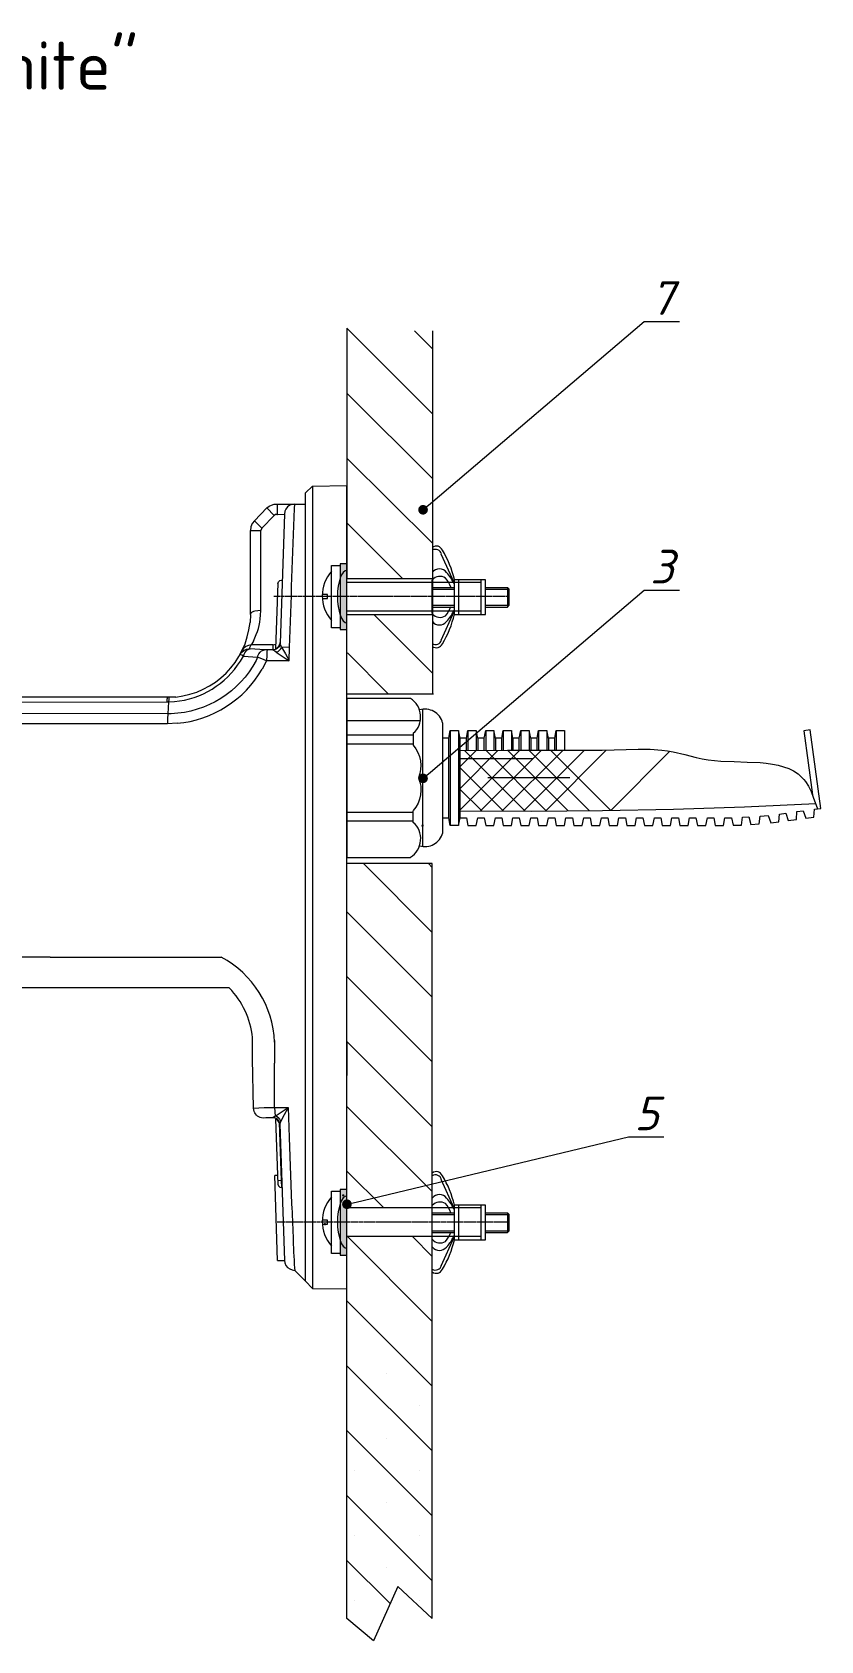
# Model space of a CAD drawing. Header units: millimetres. Extents: x -25459 to 1045457, y -66278 to 462905.
# Drawn here: x 961581 to 969775, y 291 to 17003 of the extents above; entities that cross this region are included whole.
import ezdxf
from ezdxf import colors
from ezdxf.entities.mleader import LeaderData, LeaderLine
from ezdxf.math import Vec2, Vec3

# ---------------------------------------------------------------- set-up
doc = ezdxf.new("R2010")
doc.units = ezdxf.units.MM
doc.styles.add('ISOCPEUR', font='isocpeui.ttf', dxfattribs={"height": 250})
doc.styles.add('KOSTY_STYLE', font='isocpeur.ttf')

# ---------------------------------------------------------------- blocks, each defined once
blk = doc.blocks.new('_DOT')
at = {"color": 0, "linetype": 'ByBlock', "lineweight": -2}
blk.add_line((-0.5, 0), (-1, 0), dxfattribs=at)
at = {"color": 0, "linetype": 'ByBlock', "const_width": 0.5}
blk.add_lwpolyline([(-0.25, 0, 1), (0.25, 0, 1)], format="xyb", close=True, dxfattribs=at)

msp = doc.modelspace()

# ---------------------------------------------------------------- linework, layer by layer
at = {"lineweight": 5}
for p, q in [((963849.221, 10953.256), (963844.932, 10868.681)), ((964085.833, 10584.381), (964085.833, 10636.457)), ((964016.392, 10473.642), (963970.75, 10386.867)), ((962987.744, 10093.978), (947926.42, 10093.978)), ((963072.429, 10096.177), (962987.744, 10093.978)), ((962987.744, 9818.378), (953509.075, 9818.378)), ((963087.606, 9822.667), (962987.744, 9818.378)), ((964098.899, 6526.858), (964098.833, 6292.117))]:
    msp.add_line(p, q, dxfattribs=at)
at = {"color": 0, "lineweight": 0}
for p, q in [((961768.236, 7392.97), (947926.42, 7392.97)), ((961768.236, 7392.97), (963545.477, 7392.97)), ((963629.288, 7073.972), (947926.42, 7073.972)), ((963870.975, 6337.66), (963870.975, 6572.401)), ((964311.458, 4139.381), (964422.22, 4026.574))]:
    msp.add_line(p, q, dxfattribs=at)
at = {"lineweight": 13}
for p, q in [((964851.847, 3148.485), (965738.762, 2263.688)), ((965266.729, 3072.282), (965266.729, 3072.282)), ((965603.29, 2735.721), (965603.29, 2735.721)), ((964851.847, 2475.362), (965738.762, 1588.448)), ((965266.729, 2397.042), (965266.729, 2397.042)), ((964930.167, 2060.481), (964930.167, 2060.481)), ((965603.29, 2060.481), (965603.29, 2060.481)), ((964851.847, 1802.238), (965738.762, 915.324)), ((965266.729, 1723.919), (965266.729, 1723.919)), ((964930.167, 1387.357), (964930.167, 1387.357)), ((965603.29, 1387.357), (965603.29, 1387.357)), ((964851.847, 1126.998), (965300.596, 680.366)), ((965266.729, 1050.796), (965266.729, 1050.796)), ((965378.916, 856.055), (965129.14, 290.886)), ((965738.762, 521.611), (965378.916, 856.055)), ((964930.167, 714.234), (964930.167, 714.234)), ((965603.29, 714.234), (965603.29, 714.234)), ((965129.14, 290.886), (964851.847, 521.611))]:
    msp.add_line(p, q, dxfattribs=at)
for points in [[(964851.847, 13926.925), (965742.995, 13035.777)], [(964851.847, 13926.925), (964851.847, 11325.452)], [(965552.269, 13899.627), (965742.995, 13708.901)], [(965742.995, 10127.377), (965742.995, 13899.627)], [(964851.847, 13253.802), (965742.995, 12362.654)], [(964851.847, 12578.562), (965742.995, 11689.531)], [(964851.847, 11905.438), (965431.834, 11325.452)], [(965967.369, 11285.233), (965831.898, 11581.577)], [(964779.878, 10813.2), (964690.975, 10813.2), (964690.975, 11460.923), (964779.878, 11460.923)], [(965738.762, 11325.452), (964851.847, 11325.452)], [(966240.429, 11287.35), (964851.847, 11287.35)], [(965738.762, 10963.489), (965738.762, 11312.751)], [(965738.762, 11234.432), (965967.369, 11234.432)], [(965738.762, 11217.498), (965967.369, 11217.498)], [(966009.704, 11314.868), (966009.704, 10955.022)], [(966242.546, 11314.868), (966242.546, 10955.022)], [(966291.231, 11234.432), (966519.839, 11234.432)], [(966291.231, 11217.498), (966519.839, 11217.498)], [(964100.405, 11139.178), (964091.938, 11139.178)], [(964115.222, 11139.178), (964102.522, 11139.178)], [(964130.039, 11139.178), (964117.339, 11139.178)], [(964144.856, 11139.178), (964132.156, 11139.178)], [(964159.674, 11139.178), (964146.973, 11139.178)], [(964174.491, 11139.178), (964163.907, 11139.178)], [(964189.308, 11139.178), (964178.724, 11139.178)], [(964204.125, 11139.178), (964193.541, 11139.178)], [(964218.942, 11139.178), (964208.359, 11139.178)], [(964235.876, 11139.178), (964223.176, 11139.178)], [(964250.693, 11139.178), (964237.993, 11139.178)], [(964265.511, 11139.178), (964252.81, 11139.178)], [(964280.328, 11139.178), (964267.627, 11139.178)], [(964295.145, 11139.178), (964282.444, 11139.178)], [(964309.962, 11139.178), (964297.262, 11139.178)], [(964324.779, 11139.178), (964312.079, 11139.178)], [(964339.596, 11139.178), (964326.896, 11139.178)], [(964354.414, 11139.178), (964343.83, 11139.178)], [(964369.231, 11139.178), (964358.647, 11139.178)], [(964384.048, 11139.178), (964373.464, 11139.178)], [(964398.865, 11139.178), (964388.281, 11139.178)], [(964415.799, 11139.178), (964403.099, 11139.178)], [(964430.616, 11139.178), (964417.916, 11139.178)], [(964445.433, 11139.178), (964432.733, 11139.178)], [(964460.251, 11139.178), (964447.55, 11139.178)], [(964475.068, 11139.178), (964462.367, 11139.178)], [(964489.885, 11139.178), (964477.185, 11139.178)], [(964504.702, 11139.178), (964492.002, 11139.178)], [(964519.519, 11139.178), (964508.936, 11139.178)], [(964534.336, 11139.178), (964523.753, 11139.178)], [(964549.154, 11139.178), (964538.57, 11139.178)], [(964563.971, 11139.178), (964553.387, 11139.178)], [(964580.905, 11139.178), (964568.204, 11139.178)], [(964595.722, 11139.178), (964583.022, 11139.178)], [(964595.722, 11118.011), (964648.64, 11118.011), (964648.64, 11160.346), (964595.722, 11160.346)], [(964610.539, 11139.178), (964597.839, 11139.178)], [(964625.356, 11139.178), (964612.656, 11139.178)], [(964640.173, 11139.178), (964627.473, 11139.178)], [(964654.991, 11139.178), (964642.29, 11139.178)], [(964669.808, 11139.178), (964657.107, 11139.178)], [(964684.625, 11139.178), (964671.925, 11139.178)], [(964699.442, 11139.178), (964688.859, 11139.178)], [(964714.259, 11139.178), (964703.676, 11139.178)], [(964729.077, 11139.178), (964718.493, 11139.178)], [(964743.894, 11139.178), (964733.31, 11139.178)], [(964760.828, 11139.178), (964748.127, 11139.178)], [(964775.645, 11139.178), (964762.944, 11139.178)], [(964790.462, 11139.178), (964777.762, 11139.178)], [(964805.279, 11139.178), (964792.579, 11139.178)], [(964820.096, 11139.178), (964807.396, 11139.178)], [(964834.914, 11139.178), (964822.213, 11139.178)], [(964849.731, 11139.178), (964837.03, 11139.178)], [(964864.548, 11139.178), (964851.847, 11139.178)], [(964879.365, 11139.178), (964868.781, 11139.178)], [(964894.182, 11139.178), (964883.599, 11139.178)], [(964908.999, 11139.178), (964898.416, 11139.178)], [(964925.933, 11139.178), (964913.233, 11139.178)], [(964940.751, 11139.178), (964928.05, 11139.178)], [(964955.568, 11139.178), (964942.867, 11139.178)], [(964970.385, 11139.178), (964959.801, 11139.178)], [(964985.202, 11139.178), (964974.618, 11139.178)], [(965000.019, 11139.178), (964989.436, 11139.178)], [(965016.953, 11139.178), (965004.253, 11139.178)], [(965031.77, 11139.178), (965019.07, 11139.178)], [(965046.588, 11139.178), (965033.887, 11139.178)], [(965061.405, 11139.178), (965048.704, 11139.178)], [(965076.222, 11139.178), (965063.521, 11139.178)], [(965091.039, 11139.178), (965078.339, 11139.178)], [(965105.856, 11139.178), (965093.156, 11139.178)], [(965120.673, 11139.178), (965107.973, 11139.178)], [(965135.491, 11139.178), (965124.907, 11139.178)], [(965150.308, 11139.178), (965139.724, 11139.178)], [(965165.125, 11139.178), (965154.541, 11139.178)], [(965179.942, 11139.178), (965169.358, 11139.178)], [(965196.876, 11139.178), (965184.176, 11139.178)], [(965211.693, 11139.178), (965198.993, 11139.178)], [(965226.51, 11139.178), (965213.81, 11139.178)], [(965241.328, 11139.178), (965228.627, 11139.178)], [(965256.145, 11139.178), (965243.444, 11139.178)], [(965270.962, 11139.178), (965258.262, 11139.178)], [(965285.779, 11139.178), (965273.079, 11139.178)], [(965300.596, 11139.178), (965287.896, 11139.178)], [(965315.414, 11139.178), (965304.83, 11139.178)], [(965330.231, 11139.178), (965319.647, 11139.178)], [(965345.048, 11139.178), (965334.464, 11139.178)], [(965361.982, 11139.178), (965349.281, 11139.178)], [(965376.799, 11139.178), (965364.099, 11139.178)], [(965391.616, 11139.178), (965378.916, 11139.178)], [(965406.433, 11139.178), (965393.733, 11139.178)], [(965421.251, 11139.178), (965408.55, 11139.178)], [(965436.068, 11139.178), (965423.367, 11139.178)], [(965450.885, 11139.178), (965438.184, 11139.178)], [(965465.702, 11139.178), (965453.002, 11139.178)], [(965480.519, 11139.178), (965469.936, 11139.178)], [(965495.336, 11139.178), (965484.753, 11139.178)], [(965510.154, 11139.178), (965499.57, 11139.178)], [(965524.971, 11139.178), (965514.387, 11139.178)], [(965541.905, 11139.178), (965529.204, 11139.178)], [(965556.722, 11139.178), (965544.021, 11139.178)], [(965571.539, 11139.178), (965558.839, 11139.178)], [(965586.356, 11139.178), (965573.656, 11139.178)], [(965601.173, 11139.178), (965588.473, 11139.178)], [(965615.991, 11139.178), (965603.29, 11139.178)], [(965630.808, 11139.178), (965618.107, 11139.178)], [(965645.625, 11139.178), (965632.925, 11139.178)], [(965660.442, 11139.178), (965649.858, 11139.178)], [(965675.259, 11139.178), (965664.676, 11139.178)], [(965690.077, 11139.178), (965679.493, 11139.178)], [(965707.01, 11139.178), (965694.31, 11139.178)], [(965721.828, 11139.178), (965709.127, 11139.178)], [(965736.645, 11139.178), (965723.944, 11139.178)], [(965751.462, 11139.178), (965738.762, 11139.178)], [(965738.762, 11050.275), (965967.369, 11050.275)], [(965738.762, 11031.225), (965967.369, 11031.225)], [(965766.279, 11139.178), (965753.579, 11139.178)], [(965781.096, 11139.178), (965768.396, 11139.178)], [(965795.914, 11139.178), (965783.213, 11139.178)], [(965810.731, 11139.178), (965798.03, 11139.178)], [(965825.548, 11139.178), (965814.964, 11139.178)], [(965840.365, 11139.178), (965829.781, 11139.178)], [(965855.182, 11139.178), (965844.599, 11139.178)], [(965869.999, 11139.178), (965859.416, 11139.178)], [(965886.933, 11139.178), (965874.233, 11139.178)], [(965901.751, 11139.178), (965889.05, 11139.178)], [(965916.568, 11139.178), (965903.867, 11139.178)], [(965931.385, 11139.178), (965918.684, 11139.178)], [(965946.202, 11139.178), (965933.502, 11139.178)], [(965961.019, 11139.178), (965948.319, 11139.178)], [(965975.836, 11139.178), (965963.136, 11139.178)], [(965990.654, 11139.178), (965977.953, 11139.178)], [(966005.471, 11139.178), (965994.887, 11139.178)], [(966020.288, 11139.178), (966009.704, 11139.178)], [(966035.105, 11139.178), (966024.521, 11139.178)], [(966052.039, 11139.178), (966039.339, 11139.178)], [(966066.856, 11139.178), (966054.156, 11139.178)], [(966081.673, 11139.178), (966068.973, 11139.178)], [(966096.491, 11139.178), (966083.79, 11139.178)], [(966111.308, 11139.178), (966098.607, 11139.178)], [(966126.125, 11139.178), (966113.425, 11139.178)], [(966140.942, 11139.178), (966128.242, 11139.178)], [(966155.759, 11139.178), (966143.059, 11139.178)], [(966170.577, 11139.178), (966159.993, 11139.178)], [(966185.394, 11139.178), (966174.81, 11139.178)], [(966200.211, 11139.178), (966189.627, 11139.178)], [(966215.028, 11139.178), (966204.444, 11139.178)], [(966231.962, 11139.178), (966219.262, 11139.178)], [(966246.779, 11139.178), (966234.079, 11139.178)], [(966261.596, 11139.178), (966248.896, 11139.178)], [(966276.414, 11139.178), (966263.713, 11139.178)], [(966291.231, 11139.178), (966278.53, 11139.178)], [(966291.231, 11050.275), (966519.839, 11050.275)], [(966291.231, 11031.225), (966519.839, 11031.225)], [(966306.048, 11139.178), (966293.347, 11139.178)], [(966320.865, 11139.178), (966308.165, 11139.178)], [(966335.682, 11139.178), (966322.982, 11139.178)], [(966350.499, 11139.178), (966339.916, 11139.178)], [(966365.317, 11139.178), (966354.733, 11139.178)], [(966380.134, 11139.178), (966369.55, 11139.178)], [(966394.951, 11139.178), (966384.367, 11139.178)], [(966411.885, 11139.178), (966399.184, 11139.178)], [(966426.702, 11139.178), (966414.002, 11139.178)], [(966441.519, 11139.178), (966428.819, 11139.178)], [(966456.336, 11139.178), (966443.636, 11139.178)], [(966471.154, 11139.178), (966458.453, 11139.178)], [(966485.971, 11139.178), (966473.27, 11139.178)], [(966500.788, 11139.178), (966488.088, 11139.178)], [(966515.605, 11139.178), (966505.021, 11139.178)], [(966530.422, 11139.178), (966519.839, 11139.178)], [(966541.006, 11139.178), (966534.656, 11139.178)], [(966240.429, 10988.89), (964851.847, 10988.89)], [(965738.762, 10950.789), (964851.847, 10950.789)], [(965133.374, 10950.789), (965745.112, 10339.051)], [(965831.898, 10686.196), (965967.369, 10984.656)], [(964856.081, 10554.958), (965283.662, 10127.377)], [(965749.345, 10127.377), (964858.198, 10127.377)], [(965637.158, 9968.621), (965637.158, 8544.055)], [(965605.407, 9850.084), (964851.847, 9850.084)], [(964851.847, 9701.912), (965539.788, 9701.912)], [(965844.599, 9826.8), (965844.599, 8683.76)], [(965910.217, 9668.044), (965925.035, 9748.48), (966011.821, 9748.48)], [(965925.035, 9748.48), (965925.035, 8762.079)], [(966026.638, 8842.516), (966026.638, 9668.044), (966011.821, 9748.48), (966011.821, 8762.079), (966026.638, 8842.516), (966092.257, 8842.516), (966109.191, 8762.079), (966193.861, 8762.079), (966210.795, 8842.516), (966276.414, 8842.516), (966293.347, 8762.079), (966378.017, 8762.079), (966394.951, 8842.516), (966460.57, 8842.516), (966475.387, 8762.079), (966562.173, 8762.079), (966576.991, 8842.516), (966642.61, 8842.516), (966659.543, 8762.079), (966744.213, 8762.079), (966761.147, 8842.516), (966826.766, 8842.516), (966843.7, 8762.079), (966928.369, 8762.079), (966945.303, 8842.516), (967010.922, 8842.516), (967025.739, 8762.079), (967112.526, 8762.079), (967127.343, 8842.516), (967195.079, 8842.516), (967209.896, 8762.079), (967294.565, 8762.079), (967311.499, 8842.516), (967377.118, 8842.516), (967394.052, 8762.079), (967478.722, 8762.079), (967495.656, 8842.516), (967561.275, 8842.516), (967576.092, 8762.079), (967662.878, 8762.079), (967677.695, 8842.516), (967745.431, 8842.516), (967760.248, 8762.079), (967847.035, 8762.079), (967861.852, 8842.516), (967927.471, 8842.516), (967944.405, 8762.079), (968029.074, 8762.079), (968046.008, 8842.516), (968111.627, 8842.516), (968126.444, 8762.079), (968213.231, 8762.079), (968228.048, 8842.516), (968295.783, 8842.516), (968310.601, 8762.079), (968397.387, 8762.079), (968412.204, 8842.516), (968477.823, 8842.516), (968494.757, 8762.079), (968579.427, 8762.079), (968596.361, 8842.516), (968661.98, 8842.516), (968676.797, 8762.079), (968763.583, 8762.079), (968778.4, 8842.516), (968846.136, 8842.516), (968863.07, 8764.196), (968949.856, 8766.313), (968962.557, 8846.749), (969028.176, 8850.982), (969049.343, 8770.546), (969136.129, 8776.897), (969146.713, 8857.333), (969229.266, 8865.8), (969254.667, 8787.48), (969339.336, 8800.181), (969345.687, 8880.617), (969411.305, 8889.084), (969436.706, 8812.881), (969521.376, 8823.465), (969527.726, 8906.018), (969593.345, 8914.485), (969618.746, 8836.165), (969703.416, 8848.866), (969709.766, 8929.302), (969741.517, 8933.535)], [(966026.638, 9541.04), (966519.839, 9545.273), (967013.039, 9545.273), (967258.581, 9543.156), (967504.123, 9545.273), (967753.898, 9551.623), (967878.786, 9555.857), (968001.557, 9553.74), (968124.328, 9543.156), (968183.596, 9536.806), (968242.865, 9526.223), (968361.402, 9498.705), (968479.94, 9469.071), (968541.325, 9454.253), (968604.828, 9443.67), (968736.065, 9430.969), (968873.654, 9424.619), (969009.125, 9420.386), (969144.596, 9414.035), (969208.098, 9407.685), (969271.601, 9399.218), (969330.869, 9388.634), (969388.021, 9371.701), (969443.057, 9352.65), (969491.742, 9329.366), (969538.31, 9297.615), (969578.528, 9261.63), (969597.579, 9240.463), (969614.513, 9219.295), (969646.264, 9170.61), (969673.781, 9115.575), (969697.065, 9056.306), (969741.517, 8933.535), (969775.385, 8937.769), (969665.314, 9754.83), (969599.695, 9746.363), (969688.598, 9079.59)], [(966092.257, 9668.044), (966109.191, 9748.48), (966193.861, 9748.48)], [(966109.191, 9748.48), (966109.191, 9547.39)], [(966210.795, 9668.044), (966193.861, 9748.48), (966193.861, 9545.273)], [(966276.414, 9668.044), (966293.347, 9748.48), (966378.017, 9748.48), (966378.017, 9545.273)], [(966293.347, 9748.48), (966293.347, 9543.156)], [(966394.951, 9668.044), (966378.017, 9748.48)], [(966460.57, 9668.044), (966475.387, 9748.48), (966562.173, 9748.48)], [(966475.387, 9748.48), (966475.387, 9547.39)], [(966576.991, 9668.044), (966562.173, 9748.48), (966562.173, 9545.273)], [(966642.61, 9668.044), (966659.543, 9748.48), (966744.213, 9748.48), (966744.213, 9545.273)], [(966659.543, 9748.48), (966659.543, 9543.156)], [(966761.147, 9668.044), (966744.213, 9748.48)], [(966826.766, 9668.044), (966843.7, 9748.48), (966928.369, 9748.48)], [(966843.7, 9748.48), (966843.7, 9547.39)], [(966945.303, 9668.044), (966928.369, 9748.48), (966928.369, 9545.273)], [(967010.922, 9668.044), (967025.739, 9748.48), (967112.526, 9748.48), (967112.526, 9545.273)], [(967025.739, 9748.48), (967025.739, 9543.156)], [(964851.847, 9610.892), (965539.788, 9610.892)], [(966011.821, 8762.079), (965925.035, 8762.079), (965910.217, 8842.516), (965910.217, 9668.044), (965844.599, 9668.044)], [(966092.257, 9547.39), (966092.257, 9668.044), (966026.638, 9668.044)], [(966644.726, 9541.04), (966026.638, 8922.952)], [(966420.352, 9541.04), (966026.638, 9147.326)], [(966195.977, 9541.04), (966026.638, 9373.817)], [(966073.206, 9541.04), (966701.878, 8910.251)], [(966276.414, 9543.156), (966276.414, 9668.044), (966210.795, 9668.044), (966210.795, 9541.04)], [(966869.101, 9541.04), (966240.429, 8912.368)], [(966297.581, 9541.04), (966926.253, 8910.251)], [(966460.57, 9547.39), (966460.57, 9668.044), (966394.951, 9668.044), (966394.951, 9547.39)], [(967093.475, 9541.04), (966462.687, 8910.251)], [(966521.955, 9541.04), (967150.627, 8912.368)], [(966642.61, 9543.156), (966642.61, 9668.044), (966576.991, 9668.044), (966576.991, 9541.04)], [(967317.85, 9541.04), (966687.061, 8910.251)], [(966746.33, 9541.04), (967372.885, 8914.485)], [(966826.766, 9547.39), (966826.766, 9668.044), (966761.147, 9668.044), (966761.147, 9547.39)], [(967544.341, 9543.156), (966913.552, 8910.251)], [(967010.922, 9543.156), (967010.922, 9668.044), (966945.303, 9668.044), (966945.303, 9541.04)], [(968206.88, 9532.573), (967593.026, 8918.718), (966970.704, 9541.04)], [(966780.198, 9454.253), (966026.638, 9454.253)], [(966026.638, 9361.117), (966477.504, 8910.251)], [(967167.561, 9255.28), (966316.632, 9255.28)], [(966026.638, 9136.742), (966253.129, 8912.368)], [(964851.847, 8899.667), (965539.788, 8899.667)], [(965539.788, 8791.714), (965539.788, 8914.485)], [(966026.638, 8912.368), (966767.497, 8910.251), (967506.239, 8916.601), (968244.982, 8931.419), (968983.724, 8956.819), (969722.466, 8988.571)], [(964851.847, 8808.648), (965539.788, 8808.648)], [(965844.599, 8842.516), (965910.217, 8842.516)], [(965025.42, 8366.249), (965738.762, 7650.791)], [(965698.543, 8366.249), (965738.762, 8326.031)], [(964851.847, 7864.582), (965738.762, 6977.668)], [(964851.847, 7191.458), (965738.762, 6304.544)], [(964851.847, 6518.335), (965738.762, 5631.421)], [(964851.847, 6511.985), (964851.847, 6162.723)], [(965738.762, 6162.723), (965738.762, 6511.985)], [(964851.847, 5843.095), (965738.762, 4958.298)], [(964851.847, 5169.972), (965233.345, 4788.474)], [(965967.369, 4786.357), (965831.898, 5084.818)], [(964779.878, 4314.324), (964690.975, 4314.324), (964690.975, 4962.047), (964779.878, 4962.047)], [(966240.429, 4788.474), (964851.847, 4788.474)], [(965738.762, 4735.556), (965967.369, 4735.556)], [(965738.762, 4720.739), (965967.369, 4720.739)], [(966009.704, 4815.992), (966009.704, 4456.146)], [(966242.546, 4815.992), (966242.546, 4456.146)], [(966291.231, 4735.556), (966519.839, 4735.556)], [(966291.231, 4720.739), (966519.839, 4720.739)], [(964140.623, 4640.302), (964127.922, 4640.302)], [(964155.44, 4640.302), (964142.74, 4640.302)], [(964170.257, 4640.302), (964157.557, 4640.302)], [(964185.074, 4640.302), (964172.374, 4640.302)], [(964199.892, 4640.302), (964189.308, 4640.302)], [(964214.709, 4640.302), (964204.125, 4640.302)], [(964229.526, 4640.302), (964218.942, 4640.302)], [(964244.343, 4640.302), (964233.759, 4640.302)], [(964261.277, 4640.302), (964248.577, 4640.302)], [(964276.094, 4640.302), (964263.394, 4640.302)], [(964290.911, 4640.302), (964278.211, 4640.302)], [(964305.729, 4640.302), (964293.028, 4640.302)], [(964320.546, 4640.302), (964307.845, 4640.302)], [(964335.363, 4640.302), (964322.662, 4640.302)], [(964350.18, 4640.302), (964337.48, 4640.302)], [(964364.997, 4640.302), (964354.414, 4640.302)], [(964379.814, 4640.302), (964369.231, 4640.302)], [(964394.632, 4640.302), (964384.048, 4640.302)], [(964409.449, 4640.302), (964398.865, 4640.302)], [(964426.383, 4640.302), (964413.682, 4640.302)], [(964441.2, 4640.302), (964428.499, 4640.302)], [(964456.017, 4640.302), (964443.317, 4640.302)], [(964470.834, 4640.302), (964458.134, 4640.302)], [(964485.651, 4640.302), (964472.951, 4640.302)], [(964500.469, 4640.302), (964487.768, 4640.302)], [(964515.286, 4640.302), (964502.585, 4640.302)], [(964530.103, 4640.302), (964517.403, 4640.302)], [(964544.92, 4640.302), (964534.336, 4640.302)], [(964559.737, 4640.302), (964549.154, 4640.302)], [(964574.555, 4640.302), (964563.971, 4640.302)], [(964589.372, 4640.302), (964578.788, 4640.302)], [(964606.306, 4640.302), (964593.605, 4640.302)], [(964595.722, 4619.135), (964648.64, 4619.135), (964648.64, 4661.47), (964595.722, 4661.47)], [(964621.123, 4640.302), (964608.422, 4640.302)], [(964635.94, 4640.302), (964623.24, 4640.302)], [(964650.757, 4640.302), (964638.057, 4640.302)], [(964665.574, 4640.302), (964652.874, 4640.302)], [(964680.392, 4640.302), (964667.691, 4640.302)], [(964695.209, 4640.302), (964682.508, 4640.302)], [(964710.026, 4640.302), (964699.442, 4640.302)], [(964724.843, 4640.302), (964714.259, 4640.302)], [(964739.66, 4640.302), (964729.077, 4640.302)], [(964754.477, 4640.302), (964743.894, 4640.302)], [(964771.411, 4640.302), (964758.711, 4640.302)], [(964786.229, 4640.302), (964773.528, 4640.302)], [(964801.046, 4640.302), (964788.345, 4640.302)], [(964815.863, 4640.302), (964803.162, 4640.302)], [(964830.68, 4640.302), (964817.98, 4640.302)], [(964845.497, 4640.302), (964832.797, 4640.302)], [(964860.314, 4640.302), (964847.614, 4640.302)], [(964875.132, 4640.302), (964862.431, 4640.302)], [(964889.949, 4640.302), (964879.365, 4640.302)], [(964904.766, 4640.302), (964894.182, 4640.302)], [(964919.583, 4640.302), (964908.999, 4640.302)], [(964934.4, 4640.302), (964923.817, 4640.302)], [(964951.334, 4640.302), (964938.634, 4640.302)], [(964966.151, 4640.302), (964953.451, 4640.302)], [(964980.969, 4640.302), (964970.385, 4640.302)], [(964995.786, 4640.302), (964985.202, 4640.302)], [(965010.603, 4640.302), (965000.019, 4640.302)], [(965025.42, 4640.302), (965014.836, 4640.302)], [(965042.354, 4640.302), (965029.654, 4640.302)], [(965057.171, 4640.302), (965044.471, 4640.302)], [(965071.988, 4640.302), (965059.288, 4640.302)], [(965086.806, 4640.302), (965074.105, 4640.302)], [(965101.623, 4640.302), (965088.922, 4640.302)], [(965116.44, 4640.302), (965103.74, 4640.302)], [(965131.257, 4640.302), (965118.557, 4640.302)], [(965146.074, 4640.302), (965135.491, 4640.302)], [(965160.892, 4640.302), (965150.308, 4640.302)], [(965175.709, 4640.302), (965165.125, 4640.302)], [(965190.526, 4640.302), (965179.942, 4640.302)], [(965207.46, 4640.302), (965194.759, 4640.302)], [(965222.277, 4640.302), (965209.577, 4640.302)], [(965237.094, 4640.302), (965224.394, 4640.302)], [(965251.911, 4640.302), (965239.211, 4640.302)], [(965266.729, 4640.302), (965254.028, 4640.302)], [(965281.546, 4640.302), (965268.845, 4640.302)], [(965296.363, 4640.302), (965283.662, 4640.302)], [(965311.18, 4640.302), (965298.48, 4640.302)], [(965325.997, 4640.302), (965315.414, 4640.302)], [(965340.814, 4640.302), (965330.231, 4640.302)], [(965355.632, 4640.302), (965345.048, 4640.302)], [(965370.449, 4640.302), (965359.865, 4640.302)], [(965387.383, 4640.302), (965374.682, 4640.302)], [(965402.2, 4640.302), (965389.499, 4640.302)], [(965417.017, 4640.302), (965404.317, 4640.302)], [(965431.834, 4640.302), (965419.134, 4640.302)], [(965446.651, 4640.302), (965433.951, 4640.302)], [(965461.469, 4640.302), (965448.768, 4640.302)], [(965476.286, 4640.302), (965463.585, 4640.302)], [(965491.103, 4640.302), (965480.519, 4640.302)], [(965505.92, 4640.302), (965495.336, 4640.302)], [(965520.737, 4640.302), (965510.154, 4640.302)], [(965535.555, 4640.302), (965524.971, 4640.302)], [(965552.488, 4640.302), (965539.788, 4640.302)], [(965567.306, 4640.302), (965554.605, 4640.302)], [(965582.123, 4640.302), (965569.422, 4640.302)], [(965596.94, 4640.302), (965584.24, 4640.302)], [(965611.757, 4640.302), (965599.057, 4640.302)], [(965626.574, 4640.302), (965613.874, 4640.302)], [(965641.392, 4640.302), (965628.691, 4640.302)], [(965656.209, 4640.302), (965643.508, 4640.302)], [(965671.026, 4640.302), (965660.442, 4640.302)], [(965685.843, 4640.302), (965675.259, 4640.302)], [(965700.66, 4640.302), (965690.077, 4640.302)], [(965715.477, 4640.302), (965704.894, 4640.302)], [(965732.411, 4640.302), (965719.711, 4640.302)], [(965747.229, 4640.302), (965734.528, 4640.302)], [(965738.762, 4551.399), (965967.369, 4551.399)], [(965738.762, 4532.349), (965967.369, 4532.349)], [(965762.046, 4640.302), (965749.345, 4640.302)], [(965776.863, 4640.302), (965764.162, 4640.302)], [(965791.68, 4640.302), (965778.98, 4640.302)], [(965806.497, 4640.302), (965793.797, 4640.302)], [(965821.314, 4640.302), (965808.614, 4640.302)], [(965836.132, 4640.302), (965825.548, 4640.302)], [(965850.949, 4640.302), (965840.365, 4640.302)], [(965865.766, 4640.302), (965855.182, 4640.302)], [(965880.583, 4640.302), (965869.999, 4640.302)], [(965897.517, 4640.302), (965884.817, 4640.302)], [(965912.334, 4640.302), (965899.634, 4640.302)], [(965927.151, 4640.302), (965914.451, 4640.302)], [(965941.969, 4640.302), (965929.268, 4640.302)], [(965956.786, 4640.302), (965944.085, 4640.302)], [(965971.603, 4640.302), (965958.903, 4640.302)], [(965986.42, 4640.302), (965973.72, 4640.302)], [(966001.237, 4640.302), (965988.537, 4640.302)], [(966016.054, 4640.302), (966005.471, 4640.302)], [(966030.872, 4640.302), (966020.288, 4640.302)], [(966045.689, 4640.302), (966035.105, 4640.302)], [(966060.506, 4640.302), (966049.922, 4640.302)], [(966077.44, 4640.302), (966064.74, 4640.302)], [(966092.257, 4640.302), (966079.557, 4640.302)], [(966107.074, 4640.302), (966094.374, 4640.302)], [(966121.891, 4640.302), (966109.191, 4640.302)], [(966136.709, 4640.302), (966124.008, 4640.302)], [(966151.526, 4640.302), (966138.825, 4640.302)], [(966166.343, 4640.302), (966153.643, 4640.302)], [(966181.16, 4640.302), (966168.46, 4640.302)], [(966195.977, 4640.302), (966185.394, 4640.302)], [(966210.795, 4640.302), (966200.211, 4640.302)], [(966225.612, 4640.302), (966215.028, 4640.302)], [(966242.546, 4640.302), (966229.845, 4640.302)], [(966257.363, 4640.302), (966244.662, 4640.302)], [(966272.18, 4640.302), (966259.48, 4640.302)], [(966286.997, 4640.302), (966274.297, 4640.302)], [(966301.814, 4640.302), (966289.114, 4640.302)], [(966291.231, 4551.399), (966519.839, 4551.399)], [(966291.231, 4532.349), (966519.839, 4532.349)], [(966316.632, 4640.302), (966303.931, 4640.302)], [(966331.449, 4640.302), (966318.748, 4640.302)], [(966346.266, 4640.302), (966333.565, 4640.302)], [(966361.083, 4640.302), (966350.499, 4640.302)], [(966375.9, 4640.302), (966365.317, 4640.302)], [(966390.717, 4640.302), (966380.134, 4640.302)], [(966405.535, 4640.302), (966394.951, 4640.302)], [(966422.469, 4640.302), (966409.768, 4640.302)], [(966437.286, 4640.302), (966424.585, 4640.302)], [(966452.103, 4640.302), (966439.402, 4640.302)], [(966466.92, 4640.302), (966454.22, 4640.302)], [(966481.737, 4640.302), (966469.037, 4640.302)], [(966496.554, 4640.302), (966483.854, 4640.302)], [(966511.372, 4640.302), (966498.671, 4640.302)], [(966526.189, 4640.302), (966513.488, 4640.302)], [(966541.006, 4640.302), (966530.422, 4640.302)], [(964851.847, 4496.848), (965738.762, 3609.934)], [(966240.429, 4490.014), (964851.847, 4490.014)], [(965531.805, 4490.014), (965738.762, 4283.058)], [(965831.898, 4187.32), (965967.369, 4485.78)], [(964851.847, 3821.608), (965738.762, 2936.811)]]:
    msp.add_lwpolyline(points, dxfattribs=at)
at = {"lineweight": 5}
for points in [[(964422.11, 12216.261), (964493.707, 12287.858)], [(964422.22, 4026.574), (964422.11, 12216.272)], [(964493.751, 12287.836), (964851.848, 12294.325)], [(964493.751, 12287.88), (964493.751, 3952.788), (964851.848, 3946.299)], [(964851.837, 3946.288), (964851.837, 12294.358)], [(963966.46, 11851.719), (963890.464, 11927.606), (964020.791, 12060.022)], [(964020.725, 12059.989), (964042.501, 12077.366), (964068.456, 12090.344), (964094.522, 12099.032), (964122.677, 12101.232), (964422.264, 12101.232)], [(964020.747, 12059.989), (964096.633, 11981.903)], [(964131.376, 11992.692), (964131.376, 12101.243)], [(963890.464, 11927.606), (963866.598, 11897.251), (963853.621, 11862.497), (963849.221, 11825.654)], [(963966.515, 11851.675), (964096.732, 11981.892)], [(964122.677, 11992.747), (964109.699, 11990.548), (964096.721, 11981.859)], [(964122.677, 11992.692), (964131.365, 11992.692)], [(964131.376, 11992.747), (964202.974, 11997.036)], [(964203.007, 11997.047), (964157.475, 10653.856)], [(963849.221, 11825.632), (963955.682, 11825.632)], [(963849.331, 10953.311), (963849.331, 11825.676)], [(963966.406, 11851.675), (963955.517, 11825.61)], [(963955.66, 10994.498), (963955.66, 11825.621)], [(964133.521, 11276.587), (964109.655, 10599.547)], [(964133.51, 11276.686), (964140.109, 11293.953), (964153.086, 11306.931), (964170.463, 11311.33), (964179.152, 11311.33)], [(964851.847, 521.611), (964851.847, 11325.452)], [(963955.682, 10994.553), (963925.218, 10992.354), (963894.863, 10987.954), (963881.885, 10983.665), (963866.598, 10977.176), (963860.219, 10972.777), (963855.82, 10966.288), (963849.331, 10959.799)], [(963953.395, 10946.723), (963955.704, 10994.454)], [(963742.859, 10541.005), (963760.346, 10562.671), (963782.012, 10580.048), (963808.078, 10593.025), (963836.233, 10595.225), (963857.899, 10636.468)], [(963779.835, 10534.527), (963775.545, 10521.439), (963758.168, 10530.128), (963749.48, 10534.527), (963745.191, 10536.616), (963742.991, 10541.016)], [(963879.598, 10677.71), (963857.932, 10636.468), (963827.577, 10632.068), (963801.512, 10621.29), (963777.756, 10601.714), (963762.469, 10575.648)], [(963834.055, 10593.036), (963847.033, 10595.236)], [(964085.833, 10586.581), (963996.749, 10586.581), (963847.066, 10595.269), (963836.178, 10595.269)], [(964085.833, 10636.468), (963857.954, 10636.468)], [(963983.826, 10584.326), (963996.914, 10586.526)], [(964116.188, 10560.581), (964250.694, 10473.697), (964016.326, 10473.697)], [(964096.71, 10586.493), (964085.822, 10584.403)], [(964155.231, 10647.345), (964157.431, 10653.834), (964153.031, 10634.257), (964142.253, 10614.791), (964127.076, 10599.613), (964107.499, 10588.725), (964085.833, 10586.526)], [(964111.822, 10640.823), (964098.844, 10638.623), (964085.866, 10636.424)], [(964116.232, 10560.537), (964100.945, 10571.425), (964092.366, 10577.914), (964085.877, 10584.403)], [(964146.631, 10629.968), (964140.032, 10621.279), (964122.655, 10603.902), (964116.276, 10601.703), (964109.677, 10599.613)], [(964116.199, 10560.548), (964135.775, 10569.127), (964150.953, 10582.214), (964163.93, 10597.392), (964172.619, 10614.769), (964163.93, 10634.235), (964159.641, 10642.924), (964157.442, 10653.812)], [(964146.521, 10629.968), (964153.119, 10640.856), (964157.409, 10662.522)], [(964155.22, 10647.312), (964153.02, 10634.224)], [(963775.446, 10521.439), (963923.04, 10508.461)], [(963923.117, 10508.439), (963927.406, 10523.617)], [(962998.588, 10046.235), (962989.9, 9922.507), (953511.23, 9926.907)], [(953515.629, 10033.181), (962979.012, 10046.268)], [(962979.045, 10046.235), (962998.621, 10046.235)], [(962987.744, 10093.978), (962985.544, 10089.579), (962985.544, 10087.379), (962983.455, 10080.89), (962981.255, 10070.112), (962979.166, 10046.246)], [(965738.762, 521.611), (965738.762, 8366.249), (964853.964, 8366.249)], [(963879.708, 5825.492), (963870.975, 6337.66)], [(964098.833, 5829.869), (964098.833, 6292.117)], [(963879.642, 5825.47), (963936.172, 5827.669), (963990.392, 5829.869), (964241.995, 5829.869)], [(963883.997, 5806.025), (963879.708, 5825.492)], [(963986.059, 5721.34), (963964.283, 5723.54)], [(964081.434, 5725.684), (964033.703, 5725.684), (964009.947, 5723.485), (963985.971, 5721.285)], [(964153.064, 5656.254), (964150.865, 5677.92), (964140.087, 5697.496), (964122.71, 5712.674), (964103.133, 5723.562), (964081.467, 5725.651)], [(964098.789, 5829.913), (964100.989, 5786.471), (964105.388, 5743.028), (964083.722, 5727.851), (964081.522, 5725.651)], [(964096.644, 5725.706), (964083.667, 5727.796)], [(964116.243, 5740.873), (964105.355, 5743.072)], [(964105.388, 5743.028), (964242.094, 5829.913)], [(964148.72, 5675.841), (964142.231, 5686.619), (964133.543, 5697.507), (964122.655, 5703.996), (964116.276, 5708.285), (964109.677, 5710.485), (964133.543, 5035.645)], [(964166.152, 5686.663), (964159.663, 5671.486), (964153.064, 5658.398), (964202.996, 4243.609)], [(964166.064, 5686.652), (964161.775, 5695.341)], [(964166.174, 5686.652), (964203.018, 5758.25), (964242.061, 5829.847)], [(964242.105, 5829.869), (964252.993, 5519.504)], [(964155.22, 5647.554), (964153.02, 5656.243), (964150.931, 5667.131), (964148.731, 5675.819)], [(964148.775, 5675.797), (964168.352, 5072.554)], [(964153.064, 5658.398), (964153.064, 5671.486)], [(964252.949, 5519.526), (964276.814, 4829.508)], [(964131.376, 4243.587), (964101.022, 5124.641)], [(964131.376, 5124.608), (964101.022, 5124.608)], [(964133.521, 5035.623), (964140.12, 5018.246), (964153.097, 5005.268), (964170.474, 5000.979)], [(964168.209, 5072.521), (964133.565, 5070.322)], [(964174.764, 5072.521), (964168.275, 5072.521)], [(964168.319, 5072.521), (964170.518, 5000.924)], [(964176.908, 5000.935), (964170.419, 5000.935)], [(964131.409, 4243.587), (964168.363, 4243.587), (964185.63, 4241.388), (964194.318, 4243.587), (964203.007, 4243.587), (964207.296, 4217.522), (964218.184, 4191.456), (964235.561, 4169.79), (964257.227, 4154.613), (964283.182, 4143.725), (964311.447, 4139.436)], [(964307.169, 4161.047), (964311.458, 4139.381)], [(964422.11, 4026.574), (964493.707, 3952.777)]]:
    msp.add_lwpolyline(points, dxfattribs=at)
for points in [[(964255.093, 10610.402), (964172.608, 10614.802), (964211.761, 10543.094), (964250.672, 10473.741), (964255.071, 10610.446, -0.000914111), (964307.202, 12055.59), (964311.491, 12101.232), (964283.226, 12096.833), (964257.271, 12088.144), (964235.605, 12070.877), (964218.118, 12049.101), (964207.34, 12025.345), (964203.051, 11997.08)], [(964025.036, 10586.537), (964022.946, 10580.048), (964020.747, 10571.359), (964018.657, 10558.382), (964018.657, 10530.117), (964016.348, 10473.697), (963968.616, 10491.073), (963923.007, 10508.439), (963907.83, 10475.885, -0.268037342), (963026.886, 9922.463), (962990.054, 9922.529), (962987.744, 9870.399), (962987.744, 9818.378)], [(963005.143, 10093.978), (963002.943, 10087.379), (963000.854, 10080.89), (963000.854, 10070.112), (962998.599, 10046.235), (963059.418, 10048.435, 0.233130815), (963745.147, 10469.33), (963775.501, 10521.461)]]:
    msp.add_lwpolyline(points, format="xyb", dxfattribs=at)
at = {"lineweight": 13}
for points in [[(965968.363, 11315.389, 0.083384762), (965843.095, 11622.09, 0.499736962), (965738.76, 11649.822)], [(965968.263, 11263.961, 0.101547904), (965885.244, 11390.074, 0.488086014), (965739.723, 11392.288)], [(965931.695, 11237.147, 0.112046652), (965874.719, 11332.457, 0.360461505), (965739.55, 11314.3)], [(965739.55, 10957.706, 0.360461505), (965874.718, 10939.55, 0.112085867), (965931.694, 11034.861)], [(965738.765, 10622.186, 0.499785088), (965843.094, 10649.916, 0.083384762), (965968.363, 10956.617)], [(965739.724, 10879.715, 0.488065264), (965885.244, 10879.816, 0.101547904), (965968.262, 11005.929)], [(965541.405, 9718.879, 0.498498243), (965512.27, 10080.808), (964851.847, 10080.808), (964851.847, 8429.751), (965512.27, 8429.751)], [(965539.788, 9718.846), (965539.788, 9596.075, -0.286203765), (965594.443, 9256.502, -0.28623036), (965540.847, 8916.54)], [(965968.363, 4816.513, 0.083384762), (965843.095, 5123.214, 0.499736962), (965738.76, 5150.946)], [(965931.695, 4738.271, 0.112046652), (965874.719, 4833.581, 0.360461505), (965739.55, 4815.424)], [(965968.263, 4765.085, 0.101547904), (965885.244, 4891.198, 0.488086014), (965739.723, 4893.412)], [(965739.55, 4458.831, 0.360461505), (965874.718, 4440.674, 0.112085867), (965931.694, 4535.985)], [(965738.765, 4123.31, 0.499785088), (965843.094, 4151.04, 0.083384762), (965968.363, 4457.741)], [(965739.724, 4380.839, 0.488065264), (965885.244, 4380.94, 0.101547904), (965968.262, 4507.053)]]:
    msp.add_lwpolyline(points, format="xyb", dxfattribs=at)
for points in [[(964851.847, 11479.974), (964779.878, 11479.974), (964779.878, 10796.267), (964851.847, 10796.267)], [(965967.369, 11314.868), (965967.369, 10955.022), (966291.231, 10955.022), (966291.231, 11314.868)], [(966519.839, 11234.432), (966519.839, 11031.225), (966538.889, 11050.275), (966538.889, 11217.498)], [(964851.847, 4981.098), (964779.878, 4981.098), (964779.878, 4297.391), (964851.847, 4297.391)], [(965967.369, 4815.992), (965967.369, 4456.146), (966291.231, 4456.146), (966291.231, 4815.992)], [(966519.839, 4735.556), (966519.839, 4532.349), (966538.889, 4551.399), (966538.889, 4720.739)]]:
    msp.add_lwpolyline(points, close=True, dxfattribs=at)
for centre, radius, start, end in [((965771.572, 11565.702), 64.56, 16.4733584, 120.3644597), ((964986.258, 11146.587), 390.536, 138.9932886, 221.0067114), ((965771.57, 10706.3), 64.556, 239.6327286, 343.5311496), ((965659.376, 9777.05), 193.691, 15.1732121, 105.8428529), ((965390.558, 8623.433), 227.549, 302.4921627, 48.4767644), ((965659.383, 8735.626), 193.687, 254.1583104, 344.8277131), ((965771.572, 5066.827), 64.56, 16.4733584, 120.3644597), ((964986.258, 4647.711), 390.536, 138.9932886, 221.0067114), ((965771.57, 4207.424), 64.556, 239.6327286, 343.5311496)]:
    msp.add_arc(centre, radius, start, end, dxfattribs=at)
at = {"lineweight": 5}
for centre, radius, start, end in [((962984.476, 10956.634), 864.94, 275.8363246, 354.1636754), ((962987.768, 10952.237), 1133.974, 275.0510312, 330.0942681), ((963059.558, 6473.403), 1040.058, 2.1282192, 62.1470678), ((963010.519, 6469.616), 864.94, 5.8363246, 44.324858)]:
    msp.add_arc(centre, radius, start, end, dxfattribs=at)
for centre, major_axis, start_param, end_param in [((964853.714, 11138.053), (1.543, -274.185), 3.144806422, 6.24927044), ((964853.714, 11138.053), (1.543, -274.185), 3.144806422, 6.249270441), ((964853.714, 4639.177), (1.543, -274.183), 3.144806377, 6.249270485)]:
    msp.add_ellipse(centre, major_axis=major_axis, ratio=0.366659306, start_param=start_param, end_param=end_param, dxfattribs=at)
for points in [[(963879.598, 10677.71), (963924.36, 10773.063), (963947.676, 10840.592), (963953.395, 10946.723)], [(963779.835, 10534.527), (963797.431, 10567.191), (963798.421, 10577.419), (963834.055, 10593.036)], [(963927.406, 10523.617), (963936.535, 10550.012), (963955.781, 10575.857), (963983.826, 10584.326)], [(964153.02, 10634.224), (964144.442, 10608.709), (964122.776, 10591.882), (964096.71, 10586.493)], [(963964.283, 5723.54), (963924.58, 5731.458), (963889.826, 5765.772), (963883.997, 5806.025)], [(964153.064, 5671.486), (964146.576, 5699.201), (964124.25, 5719.547), (964096.644, 5725.706)], [(964161.775, 5695.341), (964155.286, 5717.667), (964134.17, 5729.435), (964116.243, 5740.873)], [(964276.814, 4829.508), (964290.672, 4605.038), (964291.992, 4384.747), (964307.169, 4161.047)]]:
    msp.add_open_spline(points, degree=3, dxfattribs=at)
at = {"transparency": 33554559}
for points in [[(964851.847, 10796.267), (964851.847, 11479.974), (964779.878, 10796.267)], [(964851.847, 11479.974), (964779.878, 10796.267), (964779.878, 11479.974)], [(965628.691, 8768.43), (965624.458, 8759.963), (965637.158, 8759.963)], [(965624.458, 8759.963), (965637.158, 8759.963), (965626.574, 8751.496)], [(965637.158, 8759.963), (965626.574, 8751.496), (965635.041, 8747.262)], [(965639.275, 8772.663), (965637.158, 8759.963), (965628.691, 8768.43)], [(965635.041, 8747.262), (965645.625, 8749.379), (965637.158, 8759.963)], [(965647.742, 8768.43), (965639.275, 8772.663), (965637.158, 8759.963)], [(965637.158, 8759.963), (965649.858, 8757.846), (965647.742, 8768.43)], [(965645.625, 8749.379), (965637.158, 8759.963), (965649.858, 8757.846)], [(964851.847, 4297.391), (964851.847, 4981.098), (964779.878, 4297.391)], [(964851.847, 4981.098), (964779.878, 4297.391), (964779.878, 4981.098)], [(964809.513, 4930.296), (964813.746, 4919.712), (964801.046, 4923.946)], [(964801.046, 4923.946), (964801.046, 4915.479), (964813.746, 4919.712)], [(964801.046, 4915.479), (964813.746, 4919.712), (964807.396, 4907.012)], [(964813.746, 4919.712), (964807.396, 4907.012), (964815.863, 4907.012)], [(964817.98, 4930.296), (964809.513, 4930.296), (964813.746, 4919.712)], [(964813.746, 4919.712), (964824.33, 4923.946), (964817.98, 4930.296)], [(964824.33, 4913.362), (964813.746, 4919.712), (964824.33, 4923.946)], [(964815.863, 4907.012), (964824.33, 4913.362), (964813.746, 4919.712)], [(964612.656, 4625.485), (964610.539, 4614.902), (964623.24, 4619.135)], [(964610.539, 4614.902), (964623.24, 4619.135), (964616.889, 4608.551)], [(964619.006, 4631.835), (964623.24, 4619.135), (964612.656, 4625.485)], [(964623.24, 4619.135), (964616.889, 4608.551), (964625.356, 4606.435)], [(964629.59, 4629.719), (964619.006, 4631.835), (964623.24, 4619.135)], [(964623.24, 4619.135), (964635.94, 4623.369), (964629.59, 4629.719)], [(964633.823, 4612.785), (964623.24, 4619.135), (964635.94, 4623.369)], [(964625.356, 4606.435), (964633.823, 4612.785), (964623.24, 4619.135)]]:
    msp.add_solid(points, dxfattribs=at)

# ---------------------------------------------------------------- texts
at = {"insert": (955145.87, 16587.681), "char_height": 500, "width": 16291.56169, "attachment_point": 5, "style": 'KOSTY_STYLE', "bg_fill": 3, "box_fill_scale": 1, "bg_fill_color": 256, "bg_fill_transparency": 0}
msp.add_mtext('\\pxql;Купольная камера "RVi-1NCD2079 (2.7-13.5) white"', dxfattribs=at)

# ---------------------------------------------------------------- leaders
at = {"lineweight": 25}
ml = msp.add_multileader_mtext('Standard', dxfattribs=at)
ml.set_content('7', color=256, style='ISOCPEUR')
ml.set_leader_properties(lineweight=13)
ml.set_arrow_properties(name='DOT')
ml.build(insert=Vec2(0, 0))
ml.multileader.update_dxf_attribs({"has_dogleg": 0, "text_left_attachment_type": 6, "text_right_attachment_type": 6, "dogleg_length": 1, "arrow_head_size": 100})
ctx = ml.context
ctx.base_point, ctx.char_height, ctx.arrow_head_size, ctx.landing_gap_size, ctx.plane_origin = Vec3(967938.198, 13996.125), 350, 100, 100, Vec3(963201.829, 17015.187)
ctx.left_attachment, ctx.right_attachment, ctx.text_align_type = 6, 6, 1
notes = []
notes.append((ctx, [(0, (1, 1, 0), (967937.198, 13996.125), (1, 0), 1, [(0, [(965642.45, 12041.402)], 0, [])])]))
ctx.mtext.insert, ctx.mtext.alignment, ctx.mtext.flow_direction = Vec3(968125.698, 14416.125), 2, 5
ml = msp.add_multileader_mtext('Standard', dxfattribs=at)
ml.set_content('3', color=256, style='ISOCPEUR')
ml.set_leader_properties(lineweight=13)
ml.set_arrow_properties(name='DOT')
ml.build(insert=Vec2(0, 0))
ml.multileader.update_dxf_attribs({"has_dogleg": 0, "text_left_attachment_type": 6, "text_right_attachment_type": 6, "dogleg_length": 1, "arrow_head_size": 100})
ctx = ml.context
ctx.base_point, ctx.char_height, ctx.arrow_head_size, ctx.landing_gap_size, ctx.plane_origin = Vec3(967938.198, 11205.769), 350, 100, 100, Vec3(963201.829, 14224.831)
ctx.left_attachment, ctx.right_attachment, ctx.text_align_type = 6, 6, 1
notes.append((ctx, [(0, (1, 1, 0), (967937.198, 11205.769), (1, 0), 1, [(0, [(965642.45, 9251.046)], 0, [])])]))
ctx.mtext.insert, ctx.mtext.alignment, ctx.mtext.flow_direction = Vec3(968125.698, 11625.769), 2, 5
ml = msp.add_multileader_mtext('Standard', dxfattribs=at)
ml.set_content('5', color=256, style='ISOCPEUR')
ml.set_leader_properties(lineweight=13)
ml.set_arrow_properties(name='DOT')
ml.build(insert=Vec2(0, 0))
ml.multileader.update_dxf_attribs({"has_dogleg": 0, "text_left_attachment_type": 6, "text_right_attachment_type": 6, "dogleg_length": 1, "arrow_head_size": 100})
ctx = ml.context
ctx.base_point, ctx.char_height, ctx.arrow_head_size, ctx.landing_gap_size, ctx.plane_origin = Vec3(967778.155, 5525.659), 350, 100, 100, Vec3(963986.523, 8494.866)
ctx.left_attachment, ctx.right_attachment, ctx.text_align_type = 6, 6, 1
notes.append((ctx, [(0, (1, 1, 0), (967777.155, 5525.659), (1, 0), 1, [(0, [(964851.847, 4826.576)], 0, [])])]))
ctx.mtext.insert, ctx.mtext.alignment, ctx.mtext.flow_direction = Vec3(967965.655, 5945.659), 2, 5
for ctx, leaders in notes:
    for number, flags, end, landing, length, lines in leaders:
        leader = LeaderData()
        leader.index, (leader.has_last_leader_line, leader.has_dogleg_vector, leader.attachment_direction) = number, flags
        leader.last_leader_point, leader.dogleg_vector, leader.dogleg_length = Vec3(end), Vec3(landing), length
        for number, points, colour, breaks in lines:
            line = LeaderLine()
            line.index, line.vertices, line.color, line.breaks = number, Vec3.list(points), colors.encode_raw_color(colour), breaks
            leader.lines.append(line)
        ctx.leaders.append(leader)

doc.saveas('drawing.dxf')
